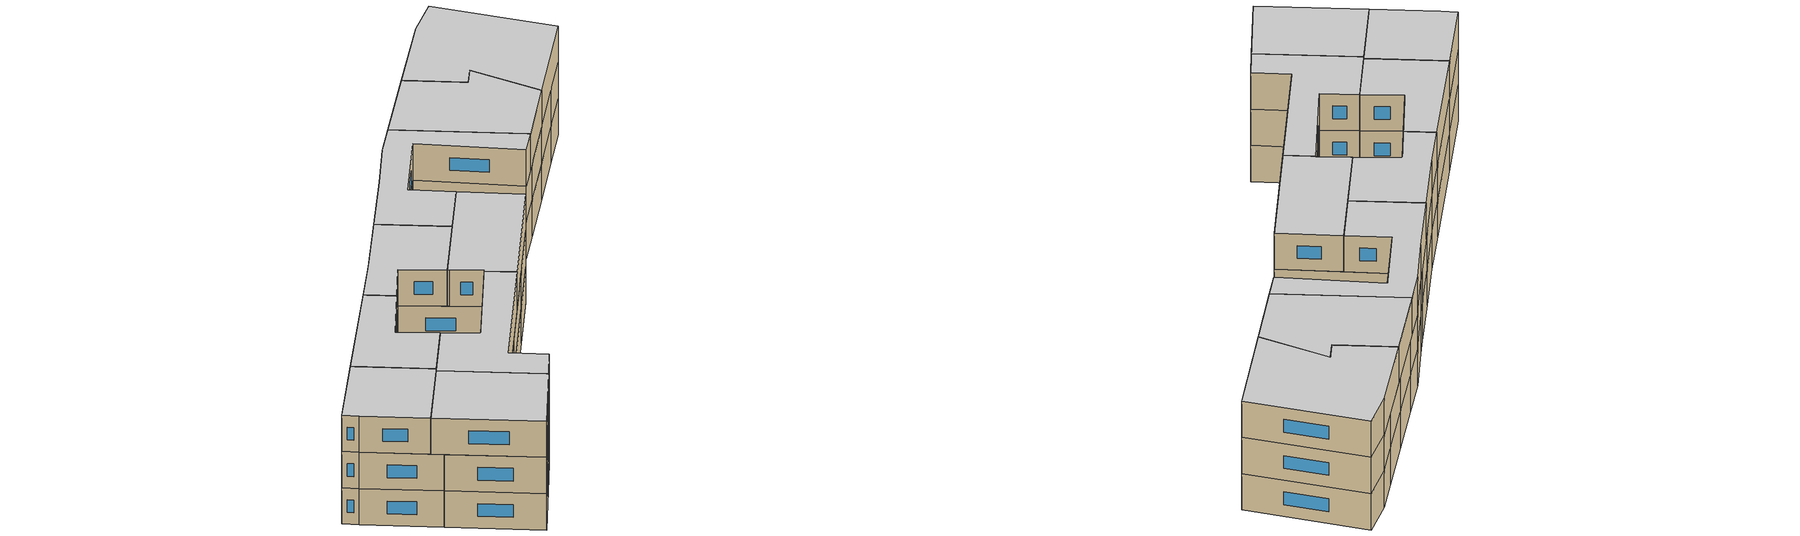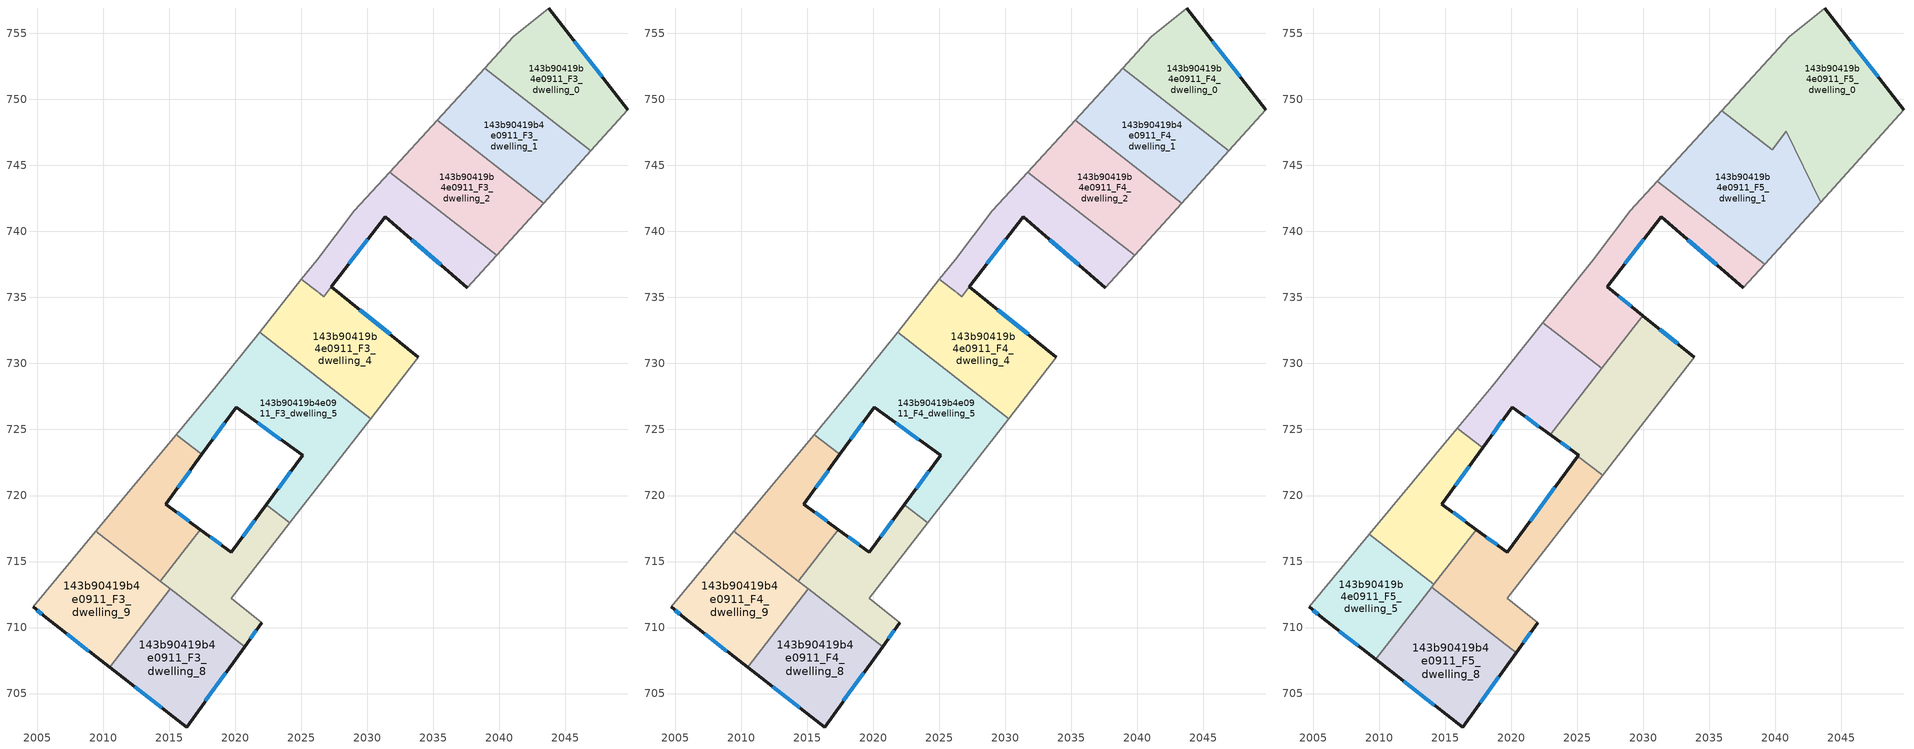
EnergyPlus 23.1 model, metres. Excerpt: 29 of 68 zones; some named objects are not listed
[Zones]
143b90419b4e0911_F3_dwelling_0
 floor to 143b90419b4e0911_F2_dwelling_0 (EU_floor_Construction): 2043.77,756.92 2049.74,749.22 2046.94,746.11 2038.91,752.36 2041.08,754.73 z9
 wall outside (EU_wall_Construction): 2049.74,749.22 2043.77,756.92 z9:12
 wall adiabatic (EU_wall_Construction): 2046.94,746.11 2049.74,749.22 / 2043.77,756.92 2041.08,754.73 2038.91,752.36 z9:12
 wall to 143b90419b4e0911_F3_dwelling_1 (EU_wall_Construction): 2038.91,752.36 2046.94,746.11 z9:12
 window (EU_Window_Construction): 2047.8,751.73 2045.71,754.42 z9.98:11.02
143b90419b4e0911_F3_dwelling_1
 floor to 143b90419b4e0911_F2_dwelling_1 (EU_floor_Construction): 2046.94,746.11 2043.37,742.14 2035.3,748.41 2038.91,752.36 z9
 wall to 143b90419b4e0911_F3_dwelling_2 (EU_wall_Construction): 2035.3,748.41 2043.37,742.14 z9:12
 wall adiabatic (EU_wall_Construction): 2038.91,752.36 2035.3,748.41 / 2043.37,742.14 2046.94,746.11 z9:12
143b90419b4e0911_F3_dwelling_2
 floor to 143b90419b4e0911_F2_dwelling_2 (EU_floor_Construction): 2043.37,742.14 2039.8,738.18 2031.7,744.49 2035.3,748.41 z9
 wall to 143b90419b4e0911_F3_dwelling_3 (EU_wall_Construction): 2031.7,744.49 2039.8,738.18 z9:12
 wall adiabatic (EU_wall_Construction): 2035.3,748.41 2031.7,744.49 / 2039.8,738.18 2043.37,742.14 z9:12
143b90419b4e0911_F3_dwelling_3
 floor to 143b90419b4e0911_F2_dwelling_3 (EU_floor_Construction): 2039.8,738.18 2037.6,735.75 2031.38,741.12 2026.72,735.07 2026.28,735.42 2025.03,736.38 2026.21,737.88 2029.05,741.58 2031.7,744.49 z9
 wall outside (EU_wall_Construction): 2027.29,735.81 2031.38,741.12 2037.6,735.75 z9:12
 wall adiabatic (EU_wall_Construction): 2031.7,744.49 2029.05,741.58 2026.21,737.88 2025.03,736.38 / 2037.6,735.75 2039.8,738.18 z9:12
 wall to 143b90419b4e0911_F3_dwelling_4 (EU_wall_Construction): 2025.03,736.38 2026.28,735.42 / 2026.28,735.41 2026.4,735.32 2026.72,735.07 2027.29,735.8 z9:12
 window (EU_Window_Construction): 2033.4,739.38 2035.58,737.49 / 2028.62,737.54 2030.05,739.4 z9.98:11.02
143b90419b4e0911_F3_dwelling_4
 floor to 143b90419b4e0911_F2_dwelling_4 (EU_floor_Construction): 2033.89,730.47 2030.28,725.83 2021.85,732.38 2025.03,736.38 2026.4,735.32 2026.72,735.07 2027.29,735.8 z9
 wall outside (EU_wall_Construction): 2033.89,730.47 2027.29,735.8 z9:12
 wall adiabatic (EU_wall_Construction): 2025.03,736.38 2021.85,732.38 / 2030.28,725.83 2033.89,730.47 z9:12
 wall to 143b90419b4e0911_F3_dwelling_5 (EU_wall_Construction): 2021.85,732.38 2030.28,725.83 z9:12
 window (EU_Window_Construction): 2031.74,732.21 2029.43,734.07 z9.98:11.02
143b90419b4e0911_F3_dwelling_5
 floor to 143b90419b4e0911_F2_dwelling_5 (EU_floor_Construction): 2030.28,725.83 2024.14,717.93 2022.36,719.31 2025.11,723.05 2020.07,726.7 2017.48,723.11 2015.55,724.61 2018.59,728.27 2021.85,732.38 z9
 wall outside (EU_wall_Construction): 2017.48,723.11 2020.07,726.7 2025.11,723.05 2022.36,719.31 z9:12
 wall adiabatic (EU_wall_Construction): 2024.14,717.93 2030.28,725.83 / 2021.85,732.38 2018.59,728.27 2015.55,724.61 z9:12
 wall to 143b90419b4e0911_F3_dwelling_6 (EU_wall_Construction): 2022.36,719.31 2024.14,717.93 z9:12
 wall to 143b90419b4e0911_F3_dwelling_7 (EU_wall_Construction): 2015.55,724.61 2017.48,723.11 z9:12
 window (EU_Window_Construction): 2024.22,721.84 2023.26,720.53 / 2021.71,725.51 2023.48,724.24 / 2018.32,724.28 2019.23,725.53 z9.98:11.02
143b90419b4e0911_F3_dwelling_6
 floor to 143b90419b4e0911_F2_dwelling_6 (EU_floor_Construction): 2024.14,717.93 2019.72,712.24 2022.03,710.37 2020.72,708.55 2014.34,713.51 2017.37,717.42 2019.7,715.7 2022.36,719.31 z9
 wall outside (EU_wall_Construction): 2020.72,708.55 2022.03,710.37 / 2022.36,719.31 2019.7,715.7 2017.37,717.42 z9:12
 wall adiabatic (EU_wall_Construction): 2022.03,710.37 2019.72,712.24 2024.14,717.93 z9:12
 wall to 143b90419b4e0911_F3_dwelling_7 (EU_wall_Construction): 2017.37,717.42 2014.34,713.51 z9:12
 wall to 143b90419b4e0911_F3_dwelling_8 (EU_wall_Construction): 2015.1,712.92 2020.72,708.55 z9:12
 wall to 143b90419b4e0911_F3_dwelling_9 (EU_wall_Construction): 2014.34,713.51 2015.1,712.92 z9:12
 window (EU_Window_Construction): 2021.14,709.14 2021.6,709.78 / 2018.95,716.26 2018.13,716.86 / 2021.5,718.14 2020.57,716.87 z9.98:11.02
143b90419b4e0911_F3_dwelling_7
 floor to 143b90419b4e0911_F2_dwelling_7 (EU_floor_Construction): 2017.48,723.11 2014.76,719.35 2017.37,717.42 2014.34,713.51 2009.46,717.3 2015.55,724.61 z9
 wall outside (EU_wall_Construction): 2017.37,717.42 2014.76,719.35 2017.48,723.11 z9:12
 wall adiabatic (EU_wall_Construction): 2015.55,724.61 2009.46,717.3 z9:12
 wall to 143b90419b4e0911_F3_dwelling_9 (EU_wall_Construction): 2009.46,717.3 2014.34,713.51 z9:12
 window (EU_Window_Construction): 2015.64,720.57 2016.59,721.89 / 2016.52,718.04 2015.61,718.72 z9.98:11.02
143b90419b4e0911_F3_dwelling_8
 floor to 143b90419b4e0911_F2_dwelling_8 (EU_floor_Construction): 2020.72,708.55 2016.33,702.47 2010.5,707 2015.1,712.92 z9
 wall outside (EU_wall_Construction): 2010.5,707 2016.33,702.47 2020.72,708.55 z9:12
 wall to 143b90419b4e0911_F3_dwelling_9 (EU_wall_Construction): 2015.1,712.92 2010.5,707 z9:12
 window (EU_Window_Construction): 2012.4,705.53 2014.44,703.94 / 2017.76,704.45 2019.29,706.57 z9.98:11.02
143b90419b4e0911_F3_dwelling_9
 floor to 143b90419b4e0911_F2_dwelling_9 (EU_floor_Construction): 2015.1,712.92 2010.5,707 2005.69,710.75 2004.71,711.59 2009.46,717.3 z9
 wall outside (EU_wall_Construction): 2004.71,711.59 2005.69,710.75 2010.5,707 z9:12
 wall adiabatic (EU_wall_Construction): 2009.46,717.3 2004.71,711.59 z9:12
 window (EU_Window_Construction): 2007.25,709.53 2008.93,708.22 / 2005.03,711.32 2005.37,711.02 z9.98:11.02
143b90419b4e0911_F4_dwelling_0
 floor to 143b90419b4e0911_F3_dwelling_0 (EU_floor_Construction): 2043.77,756.92 2049.74,749.22 2046.94,746.11 2038.91,752.36 2041.08,754.73 z12
 wall outside (EU_wall_Construction): 2049.74,749.22 2043.77,756.92 z12:15
 wall adiabatic (EU_wall_Construction): 2046.94,746.11 2049.74,749.22 / 2043.77,756.92 2041.08,754.73 2038.91,752.36 z12:15
 wall to 143b90419b4e0911_F4_dwelling_1 (EU_wall_Construction): 2038.91,752.36 2046.94,746.11 z12:15
 window (EU_Window_Construction): 2047.8,751.73 2045.71,754.42 z12.98:14.02
143b90419b4e0911_F4_dwelling_1
 floor to 143b90419b4e0911_F3_dwelling_1 (EU_floor_Construction): 2046.94,746.11 2043.37,742.14 2035.3,748.41 2038.91,752.36 z12
 wall to 143b90419b4e0911_F4_dwelling_2 (EU_wall_Construction): 2035.3,748.41 2043.37,742.14 z12:15
 wall adiabatic (EU_wall_Construction): 2038.91,752.36 2035.3,748.41 / 2043.37,742.14 2046.94,746.11 z12:15
143b90419b4e0911_F4_dwelling_2
 floor to 143b90419b4e0911_F3_dwelling_2 (EU_floor_Construction): 2043.37,742.14 2039.8,738.18 2031.7,744.49 2035.3,748.41 z12
 wall to 143b90419b4e0911_F4_dwelling_3 (EU_wall_Construction): 2031.7,744.49 2039.8,738.18 z12:15
 wall adiabatic (EU_wall_Construction): 2035.3,748.41 2031.7,744.49 / 2039.8,738.18 2043.37,742.14 z12:15
143b90419b4e0911_F4_dwelling_3
 floor to 143b90419b4e0911_F3_dwelling_3 (EU_floor_Construction): 2039.8,738.18 2037.6,735.75 2031.38,741.12 2026.72,735.07 2026.28,735.42 2025.03,736.38 2026.21,737.88 2029.05,741.58 2031.7,744.49 z12
 wall outside (EU_wall_Construction): 2027.29,735.81 2031.38,741.12 2037.6,735.75 z12:15
 wall adiabatic (EU_wall_Construction): 2031.7,744.49 2029.05,741.58 2026.21,737.88 2025.03,736.38 / 2037.6,735.75 2039.8,738.18 z12:15
 wall to 143b90419b4e0911_F4_dwelling_4 (EU_wall_Construction): 2025.03,736.38 2026.28,735.42 / 2026.28,735.41 2026.4,735.32 2026.72,735.07 2027.29,735.8 z12:15
 window (EU_Window_Construction): 2033.4,739.38 2035.58,737.49 / 2028.62,737.54 2030.05,739.4 z12.98:14.02
143b90419b4e0911_F4_dwelling_4
 floor to 143b90419b4e0911_F3_dwelling_4 (EU_floor_Construction): 2033.89,730.47 2030.28,725.83 2021.85,732.38 2025.03,736.38 2026.4,735.32 2026.72,735.07 2027.29,735.8 z12
 wall outside (EU_wall_Construction): 2033.89,730.47 2027.29,735.8 z12:15
 wall adiabatic (EU_wall_Construction): 2025.03,736.38 2021.85,732.38 / 2030.28,725.83 2033.89,730.47 z12:15
 wall to 143b90419b4e0911_F4_dwelling_5 (EU_wall_Construction): 2021.85,732.38 2030.28,725.83 z12:15
 window (EU_Window_Construction): 2031.74,732.21 2029.43,734.07 z12.98:14.02
143b90419b4e0911_F4_dwelling_5
 floor to 143b90419b4e0911_F3_dwelling_5 (EU_floor_Construction): 2030.28,725.83 2024.14,717.93 2022.36,719.31 2025.11,723.05 2020.07,726.7 2017.48,723.11 2015.55,724.61 2018.59,728.27 2021.85,732.38 z12
 wall outside (EU_wall_Construction): 2017.48,723.11 2020.07,726.7 2025.11,723.05 2022.36,719.31 z12:15
 wall adiabatic (EU_wall_Construction): 2024.14,717.93 2030.28,725.83 / 2021.85,732.38 2018.59,728.27 2015.55,724.61 z12:15
 wall to 143b90419b4e0911_F4_dwelling_6 (EU_wall_Construction): 2022.36,719.31 2024.14,717.93 z12:15
 wall to 143b90419b4e0911_F4_dwelling_7 (EU_wall_Construction): 2015.55,724.61 2017.48,723.11 z12:15
 window (EU_Window_Construction): 2024.22,721.84 2023.26,720.53 / 2021.71,725.51 2023.48,724.24 / 2018.32,724.28 2019.23,725.53 z12.98:14.02
143b90419b4e0911_F4_dwelling_6
 floor to 143b90419b4e0911_F3_dwelling_6 (EU_floor_Construction): 2024.14,717.93 2019.72,712.24 2022.03,710.37 2020.72,708.55 2014.34,713.51 2017.37,717.42 2019.7,715.7 2022.36,719.31 z12
 wall outside (EU_wall_Construction): 2020.72,708.55 2022.03,710.37 / 2022.36,719.31 2019.7,715.7 2017.37,717.42 z12:15
 wall adiabatic (EU_wall_Construction): 2022.03,710.37 2019.72,712.24 2024.14,717.93 z12:15
 wall to 143b90419b4e0911_F4_dwelling_7 (EU_wall_Construction): 2017.37,717.42 2014.34,713.51 z12:15
 wall to 143b90419b4e0911_F4_dwelling_8 (EU_wall_Construction): 2015.1,712.92 2020.72,708.55 z12:15
 wall to 143b90419b4e0911_F4_dwelling_9 (EU_wall_Construction): 2014.34,713.51 2015.1,712.92 z12:15
 window (EU_Window_Construction): 2021.14,709.14 2021.6,709.78 / 2018.95,716.26 2018.13,716.86 / 2021.5,718.14 2020.57,716.87 z12.98:14.02
143b90419b4e0911_F4_dwelling_7
 floor to 143b90419b4e0911_F3_dwelling_7 (EU_floor_Construction): 2017.48,723.11 2014.76,719.35 2017.37,717.42 2014.34,713.51 2009.46,717.3 2015.55,724.61 z12
 wall outside (EU_wall_Construction): 2017.37,717.42 2014.76,719.35 2017.48,723.11 z12:15
 wall adiabatic (EU_wall_Construction): 2015.55,724.61 2009.46,717.3 z12:15
 wall to 143b90419b4e0911_F4_dwelling_9 (EU_wall_Construction): 2009.46,717.3 2014.34,713.51 z12:15
 window (EU_Window_Construction): 2015.64,720.57 2016.59,721.89 / 2016.52,718.04 2015.61,718.72 z12.98:14.02
143b90419b4e0911_F4_dwelling_8
 floor to 143b90419b4e0911_F3_dwelling_8 (EU_floor_Construction): 2020.72,708.55 2016.33,702.47 2010.5,707 2015.1,712.92 z12
 wall outside (EU_wall_Construction): 2010.5,707 2016.33,702.47 2020.72,708.55 z12:15
 wall to 143b90419b4e0911_F4_dwelling_9 (EU_wall_Construction): 2015.1,712.92 2010.5,707 z12:15
 window (EU_Window_Construction): 2012.4,705.53 2014.44,703.94 / 2017.76,704.45 2019.29,706.57 z12.98:14.02
143b90419b4e0911_F4_dwelling_9
 floor to 143b90419b4e0911_F3_dwelling_9 (EU_floor_Construction): 2015.1,712.92 2010.5,707 2005.69,710.75 2004.71,711.59 2009.46,717.3 z12
 wall outside (EU_wall_Construction): 2004.71,711.59 2005.69,710.75 2010.5,707 z12:15
 wall adiabatic (EU_wall_Construction): 2009.46,717.3 2004.71,711.59 z12:15
 window (EU_Window_Construction): 2007.25,709.53 2008.93,708.22 / 2005.03,711.32 2005.37,711.02 z12.98:14.02
143b90419b4e0911_F5_dwelling_0
 floor to 143b90419b4e0911_F4_dwelling_0 (EU_floor_Construction): 2043.77,756.92 2049.74,749.22 2046.94,746.11 2038.91,752.36 2041.08,754.73 z15
 floor to 143b90419b4e0911_F4_dwelling_1 (EU_floor_Construction): 2046.94,746.11 2043.44,742.22 2040.84,747.59 2039.77,746.2 2035.97,749.15 2038.91,752.36 z15
 wall outside (EU_wall_Construction): 2049.74,749.22 2043.77,756.92 z15:18
 wall adiabatic (EU_wall_Construction): 2043.44,742.22 2049.74,749.22 / 2043.77,756.92 2041.08,754.73 2035.97,749.15 z15:18
 wall to 143b90419b4e0911_F5_dwelling_1 (EU_wall_Construction): 2035.97,749.15 2039.77,746.2 2040.84,747.59 2043.44,742.22 z15:18
 window (EU_Window_Construction): 2047.8,751.73 2045.71,754.42 z15.98:17.02
 ceiling to 143b90419b4e0911_F6_dwelling_0 (EU_floor_Construction): 2043.44,742.22 2049.74,749.22 2043.77,756.92 2041.08,754.73 2035.97,749.15 2039.77,746.2 2040.84,747.59 z18
143b90419b4e0911_F5_dwelling_1
 floor to 143b90419b4e0911_F4_dwelling_1 (EU_floor_Construction): 2040.84,747.59 2043.44,742.22 2043.37,742.14 2035.3,748.41 2035.97,749.15 2039.77,746.2 z15
 floor to 143b90419b4e0911_F4_dwelling_2 (EU_floor_Construction): 2043.37,742.14 2039.8,738.18 2031.7,744.49 2035.3,748.41 z15
 floor to 143b90419b4e0911_F4_dwelling_3 (EU_floor_Construction): 2039.8,738.18 2039.2,737.51 2031.09,743.82 2031.7,744.49 z15
 wall adiabatic (EU_wall_Construction): 2039.2,737.51 2043.44,742.22 / 2035.97,749.15 2031.09,743.82 z15:18
 wall to 143b90419b4e0911_F5_dwelling_2 (EU_wall_Construction): 2031.09,743.82 2039.2,737.51 z15:18
 ceiling to 143b90419b4e0911_F6_dwelling_1 (EU_floor_Construction): 2039.2,737.51 2043.44,742.22 2040.84,747.59 2039.77,746.2 2035.97,749.15 2031.09,743.82 z18
143b90419b4e0911_F5_dwelling_2
 floor to 143b90419b4e0911_F4_dwelling_3 (EU_floor_Construction): 2039.2,737.51 2037.6,735.75 2031.38,741.12 2026.72,735.07 2026.28,735.42 2025.03,736.38 2026.21,737.88 2029.05,741.58 2031.09,743.82 z15
 floor to 143b90419b4e0911_F4_dwelling_4 (EU_floor_Construction): 2029.99,733.62 2026.88,729.62 2022.42,733.09 2025.03,736.38 2026.28,735.42 2026.37,735.34 2026.4,735.32 2026.72,735.07 2027.29,735.8 z15
 wall outside (EU_wall_Construction): 2029.99,733.62 2027.29,735.8 2031.38,741.12 2037.6,735.75 z15:18
 wall adiabatic (EU_wall_Construction): 2037.6,735.75 2039.2,737.51 / 2031.09,743.82 2029.05,741.58 2026.21,737.88 2022.42,733.09 z15:18
 wall to 143b90419b4e0911_F5_dwelling_3 (EU_wall_Construction): 2022.42,733.09 2026.88,729.62 z15:18
 wall to 143b90419b4e0911_F5_dwelling_6 (EU_wall_Construction): 2026.88,729.62 2029.99,733.62 z15:18
 window (EU_Window_Construction): 2033.4,739.38 2035.58,737.49 / 2028.62,737.54 2030.04,739.39 / 2029.11,734.33 2028.16,735.1 z15.98:17.02
 ceiling to 143b90419b4e0911_F6_dwelling_2 (EU_floor_Construction): 2037.6,735.75 2039.2,737.51 2031.09,743.82 2029.05,741.58 2026.21,737.88 2022.42,733.09 2026.88,729.62 2029.99,733.62 2027.29,735.8 2031.38,741.12 z18
143b90419b4e0911_F5_dwelling_3
 floor to 143b90419b4e0911_F4_dwelling_5 (EU_floor_Construction): 2026.32,728.91 2022.98,724.61 2023.09,724.51 2020.07,726.7 2017.84,723.61 2015.94,725.09 2018.59,728.27 2021.85,732.38 z15
 floor to 143b90419b4e0911_F4_dwelling_4 (EU_floor_Construction): 2026.88,729.62 2026.32,728.91 2021.85,732.38 2022.42,733.09 z15
 wall outside (EU_wall_Construction): 2017.84,723.61 2020.07,726.7 2023.09,724.51 z15:18
 wall to 143b90419b4e0911_F5_dwelling_6 (EU_wall_Construction): 2023.09,724.51 2022.98,724.61 2026.88,729.62 z15:18
 wall to 143b90419b4e0911_F5_dwelling_4 (EU_wall_Construction): 2015.94,725.09 2017.84,723.61 z15:18
 wall adiabatic (EU_wall_Construction): 2022.42,733.09 2018.59,728.27 2015.94,725.09 z15:18
 window (EU_Window_Construction): 2021.06,725.99 2022.11,725.22 / 2018.57,724.61 2019.35,725.69 z15.98:17.02
 ceiling to 143b90419b4e0911_F6_dwelling_3 (EU_floor_Construction): 2023.09,724.51 2022.98,724.61 2026.88,729.62 2022.42,733.09 2018.59,728.27 2015.94,725.09 2017.84,723.61 2020.07,726.7 z18
143b90419b4e0911_F5_dwelling_4
 floor to 143b90419b4e0911_F4_dwelling_7 (EU_floor_Construction): 2017.48,723.11 2014.76,719.35 2017.37,717.42 2014.34,713.51 2009.46,717.3 2015.55,724.61 z15
 floor to 143b90419b4e0911_F4_dwelling_5 (EU_floor_Construction): 2017.84,723.61 2017.48,723.11 2015.55,724.61 2015.94,725.09 z15
 floor to 143b90419b4e0911_F4_dwelling_9 (EU_floor_Construction): 2014.34,713.51 2014.35,713.51 2014.16,713.26 2009.27,717.06 2009.46,717.3 z15
 floor to 143b90419b4e0911_F4_dwelling_6 (EU_floor_Construction): 2017.38,717.41 2014.35,713.51 2014.34,713.51 2017.37,717.42 z15
 wall outside (EU_wall_Construction): 2017.38,717.41 2014.76,719.35 2017.84,723.61 z15:18
 wall to 143b90419b4e0911_F5_dwelling_5 (EU_wall_Construction): 2009.27,717.06 2014.16,713.26 z15:18
 wall adiabatic (EU_wall_Construction): 2015.94,725.09 2009.27,717.06 z15:18
 wall to 143b90419b4e0911_F5_dwelling_7 (EU_wall_Construction): 2014.16,713.26 2017.38,717.41 z15:18
 window (EU_Window_Construction): 2016.53,718.04 2015.61,718.72 / 2015.76,720.73 2016.84,722.22 z15.98:17.02
 ceiling to 143b90419b4e0911_F6_dwelling_4 (EU_floor_Construction): 2014.16,713.26 2017.38,717.41 2014.76,719.35 2017.84,723.61 2015.94,725.09 2009.27,717.06 z18
143b90419b4e0911_F5_dwelling_5
 floor to 143b90419b4e0911_F4_dwelling_9 (EU_floor_Construction): 2014.16,713.26 2009.75,707.59 2005.69,710.75 2004.71,711.59 2009.27,717.06 z15
 wall outside (EU_wall_Construction): 2004.71,711.59 2005.69,710.75 2009.75,707.59 z15:18
 wall adiabatic (EU_wall_Construction): 2009.27,717.06 2004.71,711.59 z15:18
 wall to 143b90419b4e0911_F5_dwelling_8 (EU_wall_Construction): 2009.75,707.59 2014,713.06 z15:18
 wall to 143b90419b4e0911_F5_dwelling_7 (EU_wall_Construction): 2014,713.06 2014.16,713.26 z15:18
 window (EU_Window_Construction): 2007.01,709.72 2008.43,708.62 / 2005.03,711.32 2005.37,711.02 z15.98:17.02
 ceiling to 143b90419b4e0911_F6_dwelling_5 (EU_floor_Construction): 2009.75,707.59 2014.16,713.26 2009.27,717.06 2004.71,711.59 2005.69,710.75 z18
143b90419b4e0911_F5_dwelling_6
 floor to 143b90419b4e0911_F4_dwelling_4 (EU_floor_Construction): 2033.89,730.47 2030.28,725.83 2026.32,728.91 2029.99,733.62 z15
 floor to 143b90419b4e0911_F4_dwelling_5 (EU_floor_Construction): 2030.28,725.83 2026.94,721.53 2025.06,722.98 2025.11,723.05 2023.09,724.51 2022.98,724.61 2026.32,728.91 z15
 wall outside (EU_wall_Construction): 2033.89,730.47 2029.99,733.62 / 2023.09,724.51 2025.11,723.05 2025.06,722.98 z15:18
 wall adiabatic (EU_wall_Construction): 2026.94,721.53 2033.89,730.47 z15:18
 wall to 143b90419b4e0911_F5_dwelling_7 (EU_wall_Construction): 2025.06,722.98 2026.94,721.53 z15:18
 window (EU_Window_Construction): 2032.62,731.5 2031.25,732.6 / 2023.75,724.04 2024.46,723.53 z15.98:17.02
 ceiling to 143b90419b4e0911_F6_dwelling_6 (EU_floor_Construction): 2026.94,721.53 2033.89,730.47 2029.99,733.62 2022.98,724.61 2023.09,724.51 2025.11,723.05 2025.06,722.98 z18
143b90419b4e0911_F5_dwelling_7
 floor to 143b90419b4e0911_F4_dwelling_6 (EU_floor_Construction): 2024.14,717.93 2019.72,712.24 2022.03,710.37 2020.72,708.55 2014.35,713.51 2017.38,717.41 2019.7,715.7 2022.36,719.31 z15
 floor to 143b90419b4e0911_F4_dwelling_8 (EU_floor_Construction): 2020.72,708.55 2020.39,708.09 2014.75,712.47 2015.1,712.92 z15
 floor to 143b90419b4e0911_F4_dwelling_5 (EU_floor_Construction): 2026.94,721.53 2024.14,717.93 2022.36,719.31 2025.06,722.98 z15
 floor to 143b90419b4e0911_F4_dwelling_9 (EU_floor_Construction): 2015.1,712.92 2014.75,712.47 2014,713.06 2014.35,713.51 z15
 wall outside (EU_wall_Construction): 2025.06,722.98 2019.7,715.7 2017.38,717.41 / 2020.39,708.09 2022.03,710.37 z15:18
 wall adiabatic (EU_wall_Construction): 2022.03,710.37 2019.72,712.24 2026.94,721.53 z15:18
 wall to 143b90419b4e0911_F5_dwelling_8 (EU_wall_Construction): 2014,713.06 2020.39,708.09 z15:18
 window (EU_Window_Construction): 2018.95,716.25 2018.14,716.85 / 2023.32,720.61 2021.45,718.07 / 2020.92,708.83 2021.49,709.63 z15.98:17.02
 ceiling to 143b90419b4e0911_F6_dwelling_7 (EU_floor_Construction): 2022.03,710.37 2019.72,712.24 2026.94,721.53 2025.06,722.98 2019.7,715.7 2017.38,717.41 2014,713.06 2020.39,708.09 z18
143b90419b4e0911_F5_dwelling_8
 floor to 143b90419b4e0911_F4_dwelling_8 (EU_floor_Construction): 2020.39,708.09 2016.33,702.47 2010.5,707 2014.75,712.47 z15
 floor to 143b90419b4e0911_F4_dwelling_9 (EU_floor_Construction): 2014.75,712.47 2010.5,707 2009.75,707.59 2014,713.06 z15
 wall outside (EU_wall_Construction): 2009.75,707.59 2016.33,702.47 2020.39,708.09 z15:18
 window (EU_Window_Construction): 2017.65,704.29 2019.07,706.26 / 2011.89,705.92 2014.19,704.13 z15.98:17.02
 ceiling to 143b90419b4e0911_F6_dwelling_8 (EU_floor_Construction): 2016.33,702.47 2020.39,708.09 2014,713.06 2009.75,707.59 z18
[Building]
EU S2 Campaign: North Axis=0; Terrain=City; Solar Distribution=FullExterior
[Site:Location]
Bologna: Latitude=44.5; Longitude=11.25; Time Zone=1; Elevation=37
[SizingPeriod:WeatherFileDays]
AnnualSizingPeriod: Begin Month=1; Begin Day of Month=1; End Month=12; End Day of Month=31; Day of Week for Start Day=Monday; Use Weather File Daylight Saving Period=No; Use Weather File Rain and Snow Indicators=No
[MATERIAL]
EU_InternalMass_Material: Roughness=MediumRough; Thickness=0.1; Conductivity=1; Density=1800; Specific Heat=900; Thermal Absorptance=0.9; Solar Absorptance=0.7; Visible Absorptance=0.7
[MATERIAL:NOMASS] Roughness=MediumRough; Thermal Absorptance=0.9; Solar Absorptance=0.7; Visible Absorptance=0.7
Name | Thermal Resistance
EU_wall_NoMass | 0.905828
EU_floor_NoMass | 0.67114
[WINDOWMATERIAL:SIMPLEGLAZINGSYSTEM]
EU_Window_SimpleGlazing: UFactor=4.52486; Solar Heat Gain Coefficient=0.85; Visible Transmittance=0.85
[CONSTRUCTION]
EU_wall_Construction: EU_wall_NoMass
EU_floor_Construction: EU_floor_NoMass
EU_Window_Construction: EU_Window_SimpleGlazing
EU_InternalMass_Construction: EU_InternalMass_Material
[ZONE] Type=1; Multiplier=1; Ceiling Height=autocalculate; Floor Area=autocalculate; Part of Total Floor Area=Yes
Name | Volume
143b90419b4e0911_F3_dwelling_0; 143b90419b4e0911_F4_dwelling_0 | 163.146
143b90419b4e0911_F5_dwelling_0 | 288.858
143b90419b4e0911_F3_dwelling_1; 143b90419b4e0911_F4_dwelling_1 | 163.176
143b90419b4e0911_F5_dwelling_1 | 228.417
143b90419b4e0911_F3_dwelling_2; 143b90419b4e0911_F4_dwelling_2 | 163.154
143b90419b4e0911_F5_dwelling_2 | 194.11
143b90419b4e0911_F3_dwelling_3; 143b90419b4e0911_F4_dwelling_3 | 141.615
143b90419b4e0911_F5_dwelling_3 | 135.958
143b90419b4e0911_F3_dwelling_4; 143b90419b4e0911_F4_dwelling_4 | 184.723
143b90419b4e0911_F5_dwelling_4 | 135.954
143b90419b4e0911_F3_dwelling_5; 143b90419b4e0911_F4_dwelling_5 | 238.447
143b90419b4e0911_F5_dwelling_5 | 135.97
143b90419b4e0911_F3_dwelling_6; 143b90419b4e0911_F4_dwelling_6 | 125.506
143b90419b4e0911_F5_dwelling_6 | 170.772
143b90419b4e0911_F3_dwelling_7; 143b90419b4e0911_F4_dwelling_7 | 125.529
143b90419b4e0911_F5_dwelling_7 | 170.787
143b90419b4e0911_F3_dwelling_8; 143b90419b4e0911_F4_dwelling_8 | 163.161
143b90419b4e0911_F5_dwelling_8 | 170.754
143b90419b4e0911_F3_dwelling_9; 143b90419b4e0911_F4_dwelling_9 | 163.141
[INTERNALMASS] Construction=EU_InternalMass_Construction
Name | Zone or ZoneList | Surface Area
143b90419b4e0911_F3_dwelling_0_EU_InternalMass | 143b90419b4e0911_F3_dwelling_0 | 54.382
143b90419b4e0911_F3_dwelling_1_EU_InternalMass | 143b90419b4e0911_F3_dwelling_1 | 54.3918
143b90419b4e0911_F3_dwelling_2_EU_InternalMass | 143b90419b4e0911_F3_dwelling_2 | 54.3847
143b90419b4e0911_F3_dwelling_3_EU_InternalMass | 143b90419b4e0911_F3_dwelling_3 | 47.2029
143b90419b4e0911_F3_dwelling_4_EU_InternalMass | 143b90419b4e0911_F3_dwelling_4 | 61.5747
143b90419b4e0911_F3_dwelling_5_EU_InternalMass | 143b90419b4e0911_F3_dwelling_5 | 79.4821
143b90419b4e0911_F3_dwelling_6_EU_InternalMass | 143b90419b4e0911_F3_dwelling_6 | 41.8343
143b90419b4e0911_F3_dwelling_7_EU_InternalMass | 143b90419b4e0911_F3_dwelling_7 | 41.8417
143b90419b4e0911_F3_dwelling_8_EU_InternalMass | 143b90419b4e0911_F3_dwelling_8 | 54.3861
143b90419b4e0911_F3_dwelling_9_EU_InternalMass | 143b90419b4e0911_F3_dwelling_9 | 54.379
143b90419b4e0911_F4_dwelling_0_EU_InternalMass | 143b90419b4e0911_F4_dwelling_0 | 54.382
143b90419b4e0911_F4_dwelling_1_EU_InternalMass | 143b90419b4e0911_F4_dwelling_1 | 54.3918
143b90419b4e0911_F4_dwelling_2_EU_InternalMass | 143b90419b4e0911_F4_dwelling_2 | 54.3847
143b90419b4e0911_F4_dwelling_3_EU_InternalMass | 143b90419b4e0911_F4_dwelling_3 | 47.2029
143b90419b4e0911_F4_dwelling_4_EU_InternalMass | 143b90419b4e0911_F4_dwelling_4 | 61.5747
143b90419b4e0911_F4_dwelling_5_EU_InternalMass | 143b90419b4e0911_F4_dwelling_5 | 79.4821
143b90419b4e0911_F4_dwelling_6_EU_InternalMass | 143b90419b4e0911_F4_dwelling_6 | 41.8343
143b90419b4e0911_F4_dwelling_7_EU_InternalMass | 143b90419b4e0911_F4_dwelling_7 | 41.8417
143b90419b4e0911_F4_dwelling_8_EU_InternalMass | 143b90419b4e0911_F4_dwelling_8 | 54.3861
143b90419b4e0911_F4_dwelling_9_EU_InternalMass | 143b90419b4e0911_F4_dwelling_9 | 54.379
143b90419b4e0911_F5_dwelling_0_EU_InternalMass | 143b90419b4e0911_F5_dwelling_0 | 96.2841
143b90419b4e0911_F5_dwelling_1_EU_InternalMass | 143b90419b4e0911_F5_dwelling_1 | 76.1419
143b90419b4e0911_F5_dwelling_2_EU_InternalMass | 143b90419b4e0911_F5_dwelling_2 | 64.6989
143b90419b4e0911_F5_dwelling_3_EU_InternalMass | 143b90419b4e0911_F5_dwelling_3 | 45.3195
143b90419b4e0911_F5_dwelling_4_EU_InternalMass | 143b90419b4e0911_F5_dwelling_4 | 45.318
143b90419b4e0911_F5_dwelling_5_EU_InternalMass | 143b90419b4e0911_F5_dwelling_5 | 45.3235
143b90419b4e0911_F5_dwelling_6_EU_InternalMass | 143b90419b4e0911_F5_dwelling_6 | 56.9246
143b90419b4e0911_F5_dwelling_7_EU_InternalMass | 143b90419b4e0911_F5_dwelling_7 | 56.9289
143b90419b4e0911_F5_dwelling_8_EU_InternalMass | 143b90419b4e0911_F5_dwelling_8 | 56.918
[OTHEREQUIPMENT] Fuel Type=Electricity; Design Level Calculation Method=Watts/Area; Power per Zone Floor Area=1; Fraction Latent=0; Fraction Radiant=0; Fraction Lost=0; Carbon Dioxide Generation Rate=0; EndUse Subcategory=EU_Step8_InternalGains
Name | Zone or ZoneList or Space or SpaceList | Schedule
EU_Step8_InternalGain_143b90419b4e0911_F3_dwelling_0_f000 | 143b90419b4e0911_F3_dwelling_0 | EU_Step8_GainSchedule_143b90419b4e0911_F3_dwelling_0_f000
EU_Step8_InternalGain_143b90419b4e0911_F3_dwelling_1_f000 | 143b90419b4e0911_F3_dwelling_1 | EU_Step8_GainSchedule_143b90419b4e0911_F3_dwelling_1_f000
EU_Step8_InternalGain_143b90419b4e0911_F3_dwelling_2_f000 | 143b90419b4e0911_F3_dwelling_2 | EU_Step8_GainSchedule_143b90419b4e0911_F3_dwelling_2_f000
EU_Step8_InternalGain_143b90419b4e0911_F3_dwelling_3_f000 | 143b90419b4e0911_F3_dwelling_3 | EU_Step8_GainSchedule_143b90419b4e0911_F3_dwelling_3_f000
EU_Step8_InternalGain_143b90419b4e0911_F3_dwelling_4_f000 | 143b90419b4e0911_F3_dwelling_4 | EU_Step8_GainSchedule_143b90419b4e0911_F3_dwelling_4_f000
EU_Step8_InternalGain_143b90419b4e0911_F3_dwelling_5_f000 | 143b90419b4e0911_F3_dwelling_5 | EU_Step8_GainSchedule_143b90419b4e0911_F3_dwelling_5_f000
EU_Step8_InternalGain_143b90419b4e0911_F3_dwelling_6_f000 | 143b90419b4e0911_F3_dwelling_6 | EU_Step8_GainSchedule_143b90419b4e0911_F3_dwelling_6_f000
EU_Step8_InternalGain_143b90419b4e0911_F3_dwelling_7_f000 | 143b90419b4e0911_F3_dwelling_7 | EU_Step8_GainSchedule_143b90419b4e0911_F3_dwelling_7_f000
EU_Step8_InternalGain_143b90419b4e0911_F3_dwelling_8_f000 | 143b90419b4e0911_F3_dwelling_8 | EU_Step8_GainSchedule_143b90419b4e0911_F3_dwelling_8_f000
EU_Step8_InternalGain_143b90419b4e0911_F3_dwelling_9_f000 | 143b90419b4e0911_F3_dwelling_9 | EU_Step8_GainSchedule_143b90419b4e0911_F3_dwelling_9_f000
EU_Step8_InternalGain_143b90419b4e0911_F4_dwelling_0_f000 | 143b90419b4e0911_F4_dwelling_0 | EU_Step8_GainSchedule_143b90419b4e0911_F4_dwelling_0_f000
EU_Step8_InternalGain_143b90419b4e0911_F4_dwelling_1_f000 | 143b90419b4e0911_F4_dwelling_1 | EU_Step8_GainSchedule_143b90419b4e0911_F4_dwelling_1_f000
EU_Step8_InternalGain_143b90419b4e0911_F4_dwelling_2_f000 | 143b90419b4e0911_F4_dwelling_2 | EU_Step8_GainSchedule_143b90419b4e0911_F4_dwelling_2_f000
EU_Step8_InternalGain_143b90419b4e0911_F4_dwelling_3_f000 | 143b90419b4e0911_F4_dwelling_3 | EU_Step8_GainSchedule_143b90419b4e0911_F4_dwelling_3_f000
EU_Step8_InternalGain_143b90419b4e0911_F4_dwelling_4_f000 | 143b90419b4e0911_F4_dwelling_4 | EU_Step8_GainSchedule_143b90419b4e0911_F4_dwelling_4_f000
EU_Step8_InternalGain_143b90419b4e0911_F4_dwelling_5_f000 | 143b90419b4e0911_F4_dwelling_5 | EU_Step8_GainSchedule_143b90419b4e0911_F4_dwelling_5_f000
EU_Step8_InternalGain_143b90419b4e0911_F4_dwelling_6_f000 | 143b90419b4e0911_F4_dwelling_6 | EU_Step8_GainSchedule_143b90419b4e0911_F4_dwelling_6_f000
EU_Step8_InternalGain_143b90419b4e0911_F4_dwelling_7_f000 | 143b90419b4e0911_F4_dwelling_7 | EU_Step8_GainSchedule_143b90419b4e0911_F4_dwelling_7_f000
EU_Step8_InternalGain_143b90419b4e0911_F4_dwelling_8_f000 | 143b90419b4e0911_F4_dwelling_8 | EU_Step8_GainSchedule_143b90419b4e0911_F4_dwelling_8_f000
EU_Step8_InternalGain_143b90419b4e0911_F4_dwelling_9_f000 | 143b90419b4e0911_F4_dwelling_9 | EU_Step8_GainSchedule_143b90419b4e0911_F4_dwelling_9_f000
EU_Step8_InternalGain_143b90419b4e0911_F5_dwelling_0_f000 | 143b90419b4e0911_F5_dwelling_0 | EU_Step8_GainSchedule_143b90419b4e0911_F5_dwelling_0_f000
EU_Step8_InternalGain_143b90419b4e0911_F5_dwelling_1_f000 | 143b90419b4e0911_F5_dwelling_1 | EU_Step8_GainSchedule_143b90419b4e0911_F5_dwelling_1_f000
EU_Step8_InternalGain_143b90419b4e0911_F5_dwelling_2_f000 | 143b90419b4e0911_F5_dwelling_2 | EU_Step8_GainSchedule_143b90419b4e0911_F5_dwelling_2_f000
EU_Step8_InternalGain_143b90419b4e0911_F5_dwelling_3_f000 | 143b90419b4e0911_F5_dwelling_3 | EU_Step8_GainSchedule_143b90419b4e0911_F5_dwelling_3_f000
EU_Step8_InternalGain_143b90419b4e0911_F5_dwelling_4_f000 | 143b90419b4e0911_F5_dwelling_4 | EU_Step8_GainSchedule_143b90419b4e0911_F5_dwelling_4_f000
EU_Step8_InternalGain_143b90419b4e0911_F5_dwelling_5_f000 | 143b90419b4e0911_F5_dwelling_5 | EU_Step8_GainSchedule_143b90419b4e0911_F5_dwelling_5_f000
EU_Step8_InternalGain_143b90419b4e0911_F5_dwelling_6_f000 | 143b90419b4e0911_F5_dwelling_6 | EU_Step8_GainSchedule_143b90419b4e0911_F5_dwelling_6_f000
EU_Step8_InternalGain_143b90419b4e0911_F5_dwelling_7_f000 | 143b90419b4e0911_F5_dwelling_7 | EU_Step8_GainSchedule_143b90419b4e0911_F5_dwelling_7_f000
EU_Step8_InternalGain_143b90419b4e0911_F5_dwelling_8_f000 | 143b90419b4e0911_F5_dwelling_8 | EU_Step8_GainSchedule_143b90419b4e0911_F5_dwelling_8_f000
[ZONEVENTILATION:DESIGNFLOWRATE] Schedule=EU_AlwaysOn; Design Flow Rate Calculation Method=AirChanges/Hour; Air Changes per Hour=0.73129; Ventilation Type=Natural; Fan Pressure Rise=0; Fan Total Efficiency=1; Constant Term Coefficient=1; Temperature Term Coefficient=0; Velocity Term Coefficient=0; Velocity Squared Term Coefficient=0; Minimum Indoor Temperature=-100; Maximum Indoor Temperature=100; Delta Temperature=-100; Minimum Outdoor Temperature=-100; Maximum Outdoor Temperature=100; Maximum Wind Speed=40
Name | Zone or ZoneList or Space or SpaceList
EU_ConstantAir_143b90419b4e0911_F3_dwelling_0 | 143b90419b4e0911_F3_dwelling_0
EU_ConstantAir_143b90419b4e0911_F3_dwelling_1 | 143b90419b4e0911_F3_dwelling_1
EU_ConstantAir_143b90419b4e0911_F3_dwelling_2 | 143b90419b4e0911_F3_dwelling_2
EU_ConstantAir_143b90419b4e0911_F3_dwelling_3 | 143b90419b4e0911_F3_dwelling_3
EU_ConstantAir_143b90419b4e0911_F3_dwelling_4 | 143b90419b4e0911_F3_dwelling_4
EU_ConstantAir_143b90419b4e0911_F3_dwelling_5 | 143b90419b4e0911_F3_dwelling_5
EU_ConstantAir_143b90419b4e0911_F3_dwelling_6 | 143b90419b4e0911_F3_dwelling_6
EU_ConstantAir_143b90419b4e0911_F3_dwelling_7 | 143b90419b4e0911_F3_dwelling_7
EU_ConstantAir_143b90419b4e0911_F3_dwelling_8 | 143b90419b4e0911_F3_dwelling_8
EU_ConstantAir_143b90419b4e0911_F3_dwelling_9 | 143b90419b4e0911_F3_dwelling_9
EU_ConstantAir_143b90419b4e0911_F4_dwelling_0 | 143b90419b4e0911_F4_dwelling_0
EU_ConstantAir_143b90419b4e0911_F4_dwelling_1 | 143b90419b4e0911_F4_dwelling_1
EU_ConstantAir_143b90419b4e0911_F4_dwelling_2 | 143b90419b4e0911_F4_dwelling_2
EU_ConstantAir_143b90419b4e0911_F4_dwelling_3 | 143b90419b4e0911_F4_dwelling_3
EU_ConstantAir_143b90419b4e0911_F4_dwelling_4 | 143b90419b4e0911_F4_dwelling_4
EU_ConstantAir_143b90419b4e0911_F4_dwelling_5 | 143b90419b4e0911_F4_dwelling_5
EU_ConstantAir_143b90419b4e0911_F4_dwelling_6 | 143b90419b4e0911_F4_dwelling_6
EU_ConstantAir_143b90419b4e0911_F4_dwelling_7 | 143b90419b4e0911_F4_dwelling_7
EU_ConstantAir_143b90419b4e0911_F4_dwelling_8 | 143b90419b4e0911_F4_dwelling_8
EU_ConstantAir_143b90419b4e0911_F4_dwelling_9 | 143b90419b4e0911_F4_dwelling_9
EU_ConstantAir_143b90419b4e0911_F5_dwelling_0 | 143b90419b4e0911_F5_dwelling_0
EU_ConstantAir_143b90419b4e0911_F5_dwelling_1 | 143b90419b4e0911_F5_dwelling_1
EU_ConstantAir_143b90419b4e0911_F5_dwelling_2 | 143b90419b4e0911_F5_dwelling_2
EU_ConstantAir_143b90419b4e0911_F5_dwelling_3 | 143b90419b4e0911_F5_dwelling_3
EU_ConstantAir_143b90419b4e0911_F5_dwelling_4 | 143b90419b4e0911_F5_dwelling_4
EU_ConstantAir_143b90419b4e0911_F5_dwelling_5 | 143b90419b4e0911_F5_dwelling_5
EU_ConstantAir_143b90419b4e0911_F5_dwelling_6 | 143b90419b4e0911_F5_dwelling_6
EU_ConstantAir_143b90419b4e0911_F5_dwelling_7 | 143b90419b4e0911_F5_dwelling_7
EU_ConstantAir_143b90419b4e0911_F5_dwelling_8 | 143b90419b4e0911_F5_dwelling_8
[HVACTEMPLATE:ZONE:IDEALLOADSAIRSYSTEM] System Availability Schedule=EU_AlwaysOn; Maximum Heating Supply Air Temperature=50; Minimum Cooling Supply Air Temperature=13; Maximum Heating Supply Air Humidity Ratio=0.0156; Minimum Cooling Supply Air Humidity Ratio=0.0077; Heating Limit=NoLimit; Cooling Limit=NoLimit; Heating Availability Schedule=EU_AlwaysOn; Cooling Availability Schedule=EU_CoolingOff; Dehumidification Control Type=ConstantSensibleHeatRatio; Cooling Sensible Heat Ratio=0.7; Dehumidification Setpoint=60; Humidification Control Type=None; Humidification Setpoint=30; Outdoor Air Method=None; Outdoor Air Flow Rate per Person=0.00944; Outdoor Air Flow Rate per Zone Floor Area=0; Outdoor Air Flow Rate per Zone=0; Demand Controlled Ventilation Type=None; Outdoor Air Economizer Type=NoEconomizer; Heat Recovery Type=None; Sensible Heat Recovery Effectiveness=0.7; Latent Heat Recovery Effectiveness=0.65
Name | Template Thermostat
143b90419b4e0911_F3_dwelling_0 | EU_HeatOnly_143b90419b4e0911_F3_dwelling_0
143b90419b4e0911_F3_dwelling_1 | EU_HeatOnly_143b90419b4e0911_F3_dwelling_1
143b90419b4e0911_F3_dwelling_2 | EU_HeatOnly_143b90419b4e0911_F3_dwelling_2
143b90419b4e0911_F3_dwelling_3 | EU_HeatOnly_143b90419b4e0911_F3_dwelling_3
143b90419b4e0911_F3_dwelling_4 | EU_HeatOnly_143b90419b4e0911_F3_dwelling_4
143b90419b4e0911_F3_dwelling_5 | EU_HeatOnly_143b90419b4e0911_F3_dwelling_5
143b90419b4e0911_F3_dwelling_6 | EU_HeatOnly_143b90419b4e0911_F3_dwelling_6
143b90419b4e0911_F3_dwelling_7 | EU_HeatOnly_143b90419b4e0911_F3_dwelling_7
143b90419b4e0911_F3_dwelling_8 | EU_HeatOnly_143b90419b4e0911_F3_dwelling_8
143b90419b4e0911_F3_dwelling_9 | EU_HeatOnly_143b90419b4e0911_F3_dwelling_9
143b90419b4e0911_F4_dwelling_0 | EU_HeatOnly_143b90419b4e0911_F4_dwelling_0
143b90419b4e0911_F4_dwelling_1 | EU_HeatOnly_143b90419b4e0911_F4_dwelling_1
143b90419b4e0911_F4_dwelling_2 | EU_HeatOnly_143b90419b4e0911_F4_dwelling_2
143b90419b4e0911_F4_dwelling_3 | EU_HeatOnly_143b90419b4e0911_F4_dwelling_3
143b90419b4e0911_F4_dwelling_4 | EU_HeatOnly_143b90419b4e0911_F4_dwelling_4
143b90419b4e0911_F4_dwelling_5 | EU_HeatOnly_143b90419b4e0911_F4_dwelling_5
143b90419b4e0911_F4_dwelling_6 | EU_HeatOnly_143b90419b4e0911_F4_dwelling_6
143b90419b4e0911_F4_dwelling_7 | EU_HeatOnly_143b90419b4e0911_F4_dwelling_7
143b90419b4e0911_F4_dwelling_8 | EU_HeatOnly_143b90419b4e0911_F4_dwelling_8
143b90419b4e0911_F4_dwelling_9 | EU_HeatOnly_143b90419b4e0911_F4_dwelling_9
143b90419b4e0911_F5_dwelling_0 | EU_HeatOnly_143b90419b4e0911_F5_dwelling_0
143b90419b4e0911_F5_dwelling_1 | EU_HeatOnly_143b90419b4e0911_F5_dwelling_1
143b90419b4e0911_F5_dwelling_2 | EU_HeatOnly_143b90419b4e0911_F5_dwelling_2
143b90419b4e0911_F5_dwelling_3 | EU_HeatOnly_143b90419b4e0911_F5_dwelling_3
143b90419b4e0911_F5_dwelling_4 | EU_HeatOnly_143b90419b4e0911_F5_dwelling_4
143b90419b4e0911_F5_dwelling_5 | EU_HeatOnly_143b90419b4e0911_F5_dwelling_5
143b90419b4e0911_F5_dwelling_6 | EU_HeatOnly_143b90419b4e0911_F5_dwelling_6
143b90419b4e0911_F5_dwelling_7 | EU_HeatOnly_143b90419b4e0911_F5_dwelling_7
143b90419b4e0911_F5_dwelling_8 | EU_HeatOnly_143b90419b4e0911_F5_dwelling_8
[SIZING:ZONE] Zone Cooling Design Supply Air Temperature Input Method=SupplyAirTemperature; Zone Cooling Design Supply Air Temperature=13; Zone Heating Design Supply Air Temperature Input Method=SupplyAirTemperature; Zone Heating Design Supply Air Temperature=50; Zone Cooling Design Supply Air Humidity Ratio=0.008; Zone Heating Design Supply Air Humidity Ratio=0.008; Cooling Design Air Flow Method=DesignDay; Cooling Design Air Flow Rate=0; Cooling Minimum Air Flow per Zone Floor Area=0.000762; Cooling Minimum Air Flow=0; Cooling Minimum Air Flow Fraction=0.2; Heating Design Air Flow Method=DesignDay; Heating Design Air Flow Rate=0; Heating Maximum Air Flow per Zone Floor Area=0.002032; Heating Maximum Air Flow=0.141576; Heating Maximum Air Flow Fraction=0.3; Account for Dedicated Outdoor Air System=No; Dedicated Outdoor Air System Control Strategy=NeutralSupplyAir; Dedicated Outdoor Air Low Setpoint Temperature for Design=autosize; Dedicated Outdoor Air High Setpoint Temperature for Design=autosize; Zone Load Sizing Method=Sensible Load Only No Latent Load; Zone Latent Cooling Design Supply Air Humidity Ratio Input Method=HumidityRatioDifference; Zone Cooling Design Supply Air Humidity Ratio Difference=0.005; Zone Latent Heating Design Supply Air Humidity Ratio Input Method=HumidityRatioDifference; Zone Humidification Design Supply Air Humidity Ratio Difference=0.005
143b90419b4e0911_F3_dwelling_0; 143b90419b4e0911_F3_dwelling_1; 143b90419b4e0911_F3_dwelling_2; 143b90419b4e0911_F3_dwelling_3; 143b90419b4e0911_F3_dwelling_4; 143b90419b4e0911_F3_dwelling_5; 143b90419b4e0911_F3_dwelling_6; 143b90419b4e0911_F3_dwelling_7; 143b90419b4e0911_F3_dwelling_8; 143b90419b4e0911_F3_dwelling_9; 143b90419b4e0911_F4_dwelling_0; 143b90419b4e0911_F4_dwelling_1; 143b90419b4e0911_F4_dwelling_2; 143b90419b4e0911_F4_dwelling_3; 143b90419b4e0911_F4_dwelling_4; 143b90419b4e0911_F4_dwelling_5; 143b90419b4e0911_F4_dwelling_6; 143b90419b4e0911_F4_dwelling_7; 143b90419b4e0911_F4_dwelling_8; 143b90419b4e0911_F4_dwelling_9; 143b90419b4e0911_F5_dwelling_0; 143b90419b4e0911_F5_dwelling_1; 143b90419b4e0911_F5_dwelling_2; 143b90419b4e0911_F5_dwelling_3; 143b90419b4e0911_F5_dwelling_4; 143b90419b4e0911_F5_dwelling_5; 143b90419b4e0911_F5_dwelling_6; 143b90419b4e0911_F5_dwelling_7; 143b90419b4e0911_F5_dwelling_8
[SCHEDULE:CONSTANT]
Name | Hourly Value
EU_AlwaysOn | 1
EU_CoolingOff | 0
[SCHEDULE:FILE] Column Number=1; Rows to Skip at Top=0; Number of Hours of Data=8760; Column Separator=Comma; Interpolate to Timestep=No; Minutes per Item=60; Adjust Schedule for Daylight Savings=Yes
Name | File
EU_Step8_GainSchedule_143b90419b4e0911_F3_dwelling_0_f000 | ../../schedules/143b90419b4e0911/143b90419b4e0911_F3_dwelling_0_f000_gain.csv
EU_Step8_GainSchedule_143b90419b4e0911_F3_dwelling_1_f000 | ../../schedules/143b90419b4e0911/143b90419b4e0911_F3_dwelling_1_f000_gain.csv
EU_Step8_GainSchedule_143b90419b4e0911_F3_dwelling_2_f000 | ../../schedules/143b90419b4e0911/143b90419b4e0911_F3_dwelling_2_f000_gain.csv
EU_Step8_GainSchedule_143b90419b4e0911_F3_dwelling_3_f000 | ../../schedules/143b90419b4e0911/143b90419b4e0911_F3_dwelling_3_f000_gain.csv
EU_Step8_GainSchedule_143b90419b4e0911_F3_dwelling_4_f000 | ../../schedules/143b90419b4e0911/143b90419b4e0911_F3_dwelling_4_f000_gain.csv
EU_Step8_GainSchedule_143b90419b4e0911_F3_dwelling_5_f000 | ../../schedules/143b90419b4e0911/143b90419b4e0911_F3_dwelling_5_f000_gain.csv
EU_Step8_GainSchedule_143b90419b4e0911_F3_dwelling_6_f000 | ../../schedules/143b90419b4e0911/143b90419b4e0911_F3_dwelling_6_f000_gain.csv
EU_Step8_GainSchedule_143b90419b4e0911_F3_dwelling_7_f000 | ../../schedules/143b90419b4e0911/143b90419b4e0911_F3_dwelling_7_f000_gain.csv
EU_Step8_GainSchedule_143b90419b4e0911_F3_dwelling_8_f000 | ../../schedules/143b90419b4e0911/143b90419b4e0911_F3_dwelling_8_f000_gain.csv
EU_Step8_GainSchedule_143b90419b4e0911_F3_dwelling_9_f000 | ../../schedules/143b90419b4e0911/143b90419b4e0911_F3_dwelling_9_f000_gain.csv
EU_Step8_GainSchedule_143b90419b4e0911_F4_dwelling_0_f000 | ../../schedules/143b90419b4e0911/143b90419b4e0911_F4_dwelling_0_f000_gain.csv
EU_Step8_GainSchedule_143b90419b4e0911_F4_dwelling_1_f000 | ../../schedules/143b90419b4e0911/143b90419b4e0911_F4_dwelling_1_f000_gain.csv
EU_Step8_GainSchedule_143b90419b4e0911_F4_dwelling_2_f000 | ../../schedules/143b90419b4e0911/143b90419b4e0911_F4_dwelling_2_f000_gain.csv
EU_Step8_GainSchedule_143b90419b4e0911_F4_dwelling_3_f000 | ../../schedules/143b90419b4e0911/143b90419b4e0911_F4_dwelling_3_f000_gain.csv
EU_Step8_GainSchedule_143b90419b4e0911_F4_dwelling_4_f000 | ../../schedules/143b90419b4e0911/143b90419b4e0911_F4_dwelling_4_f000_gain.csv
EU_Step8_GainSchedule_143b90419b4e0911_F4_dwelling_5_f000 | ../../schedules/143b90419b4e0911/143b90419b4e0911_F4_dwelling_5_f000_gain.csv
EU_Step8_GainSchedule_143b90419b4e0911_F4_dwelling_6_f000 | ../../schedules/143b90419b4e0911/143b90419b4e0911_F4_dwelling_6_f000_gain.csv
EU_Step8_GainSchedule_143b90419b4e0911_F4_dwelling_7_f000 | ../../schedules/143b90419b4e0911/143b90419b4e0911_F4_dwelling_7_f000_gain.csv
EU_Step8_GainSchedule_143b90419b4e0911_F4_dwelling_8_f000 | ../../schedules/143b90419b4e0911/143b90419b4e0911_F4_dwelling_8_f000_gain.csv
EU_Step8_GainSchedule_143b90419b4e0911_F4_dwelling_9_f000 | ../../schedules/143b90419b4e0911/143b90419b4e0911_F4_dwelling_9_f000_gain.csv
EU_Step8_GainSchedule_143b90419b4e0911_F5_dwelling_0_f000 | ../../schedules/143b90419b4e0911/143b90419b4e0911_F5_dwelling_0_f000_gain.csv
EU_Step8_GainSchedule_143b90419b4e0911_F5_dwelling_1_f000 | ../../schedules/143b90419b4e0911/143b90419b4e0911_F5_dwelling_1_f000_gain.csv
EU_Step8_GainSchedule_143b90419b4e0911_F5_dwelling_2_f000 | ../../schedules/143b90419b4e0911/143b90419b4e0911_F5_dwelling_2_f000_gain.csv
EU_Step8_GainSchedule_143b90419b4e0911_F5_dwelling_3_f000 | ../../schedules/143b90419b4e0911/143b90419b4e0911_F5_dwelling_3_f000_gain.csv
EU_Step8_GainSchedule_143b90419b4e0911_F5_dwelling_4_f000 | ../../schedules/143b90419b4e0911/143b90419b4e0911_F5_dwelling_4_f000_gain.csv
EU_Step8_GainSchedule_143b90419b4e0911_F5_dwelling_5_f000 | ../../schedules/143b90419b4e0911/143b90419b4e0911_F5_dwelling_5_f000_gain.csv
EU_Step8_GainSchedule_143b90419b4e0911_F5_dwelling_6_f000 | ../../schedules/143b90419b4e0911/143b90419b4e0911_F5_dwelling_6_f000_gain.csv
EU_Step8_GainSchedule_143b90419b4e0911_F5_dwelling_7_f000 | ../../schedules/143b90419b4e0911/143b90419b4e0911_F5_dwelling_7_f000_gain.csv
EU_Step8_GainSchedule_143b90419b4e0911_F5_dwelling_8_f000 | ../../schedules/143b90419b4e0911/143b90419b4e0911_F5_dwelling_8_f000_gain.csv
